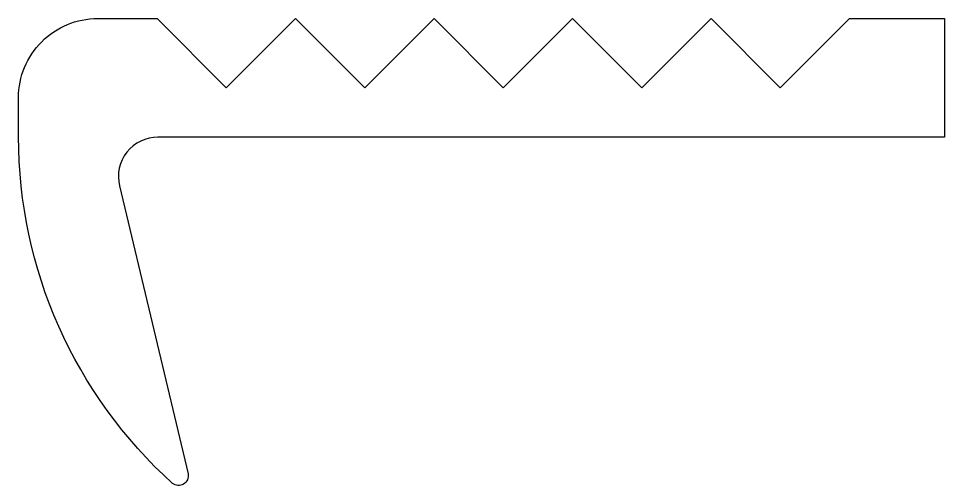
# Model space of a CAD drawing. Extents: x 472.9 to 496.3, y 572.6 to 584.4.
import ezdxf

# ---------------------------------------------------------------- set-up
doc = ezdxf.new("R2010")
doc.units = 0
doc.layers.get('0').update_dxf_attribs({"linetype": 'CONTINUOUS'})

msp = doc.modelspace()

# ---------------------------------------------------------------- linework, layer by layer
at = {"color": 0}
msp.add_lwpolyline([(486.872, 584.361), (488.622, 582.611), (490.372, 584.361), (492.122, 582.611), (493.872, 584.361), (496.272, 584.361), (496.272, 581.361), (476.395, 581.361, 0.484496), (475.423, 580.129), (477.157, 572.849, -0.700472), (476.764, 572.61, -0.212196), (472.872, 581.369), (472.872, 582.361, -0.414214), (474.872, 584.361), (476.372, 584.361), (478.122, 582.611), (479.872, 584.361), (481.622, 582.611), (483.372, 584.361), (485.122, 582.611)], format="xyb", close=True, dxfattribs=at)

doc.saveas('drawing.dxf')
